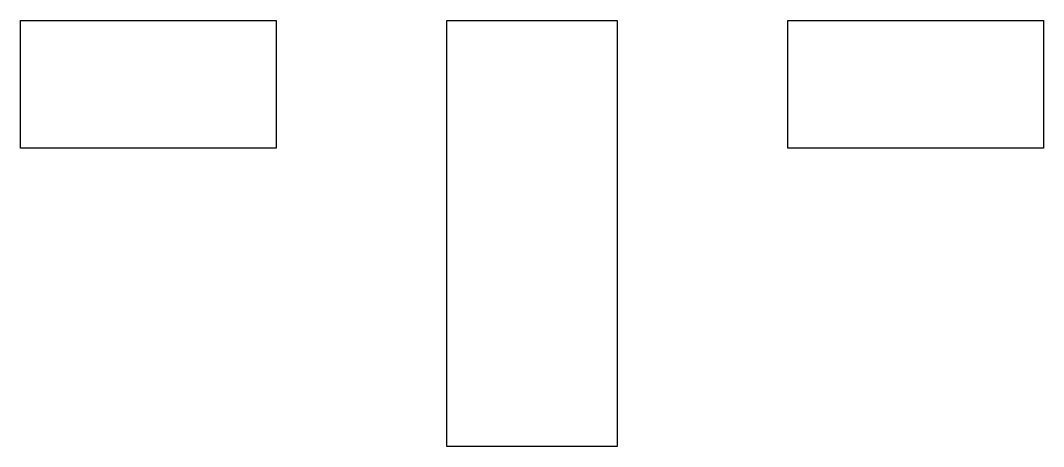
# Model space of a CAD drawing. Extents: x -6 to 6, y -4 to 1.
import ezdxf

# ---------------------------------------------------------------- set-up
doc = ezdxf.new("R2010")
doc.units = 0
doc.header["$MEASUREMENT"] = 0
doc.layers.get('0').update_dxf_attribs({"linetype": 'CONTINUOUS'})

msp = doc.modelspace()

# ---------------------------------------------------------------- linework, layer by layer
for points in [[(-6, -0.5), (-6, 1), (-3, 1), (-3, -0.5)], [(-1, -4), (-1, 1), (1, 1), (1, -4)], [(3, -0.5), (3, 1), (6, 1), (6, -0.5)]]:
    msp.add_lwpolyline(points, close=True)

doc.saveas('drawing.dxf')
